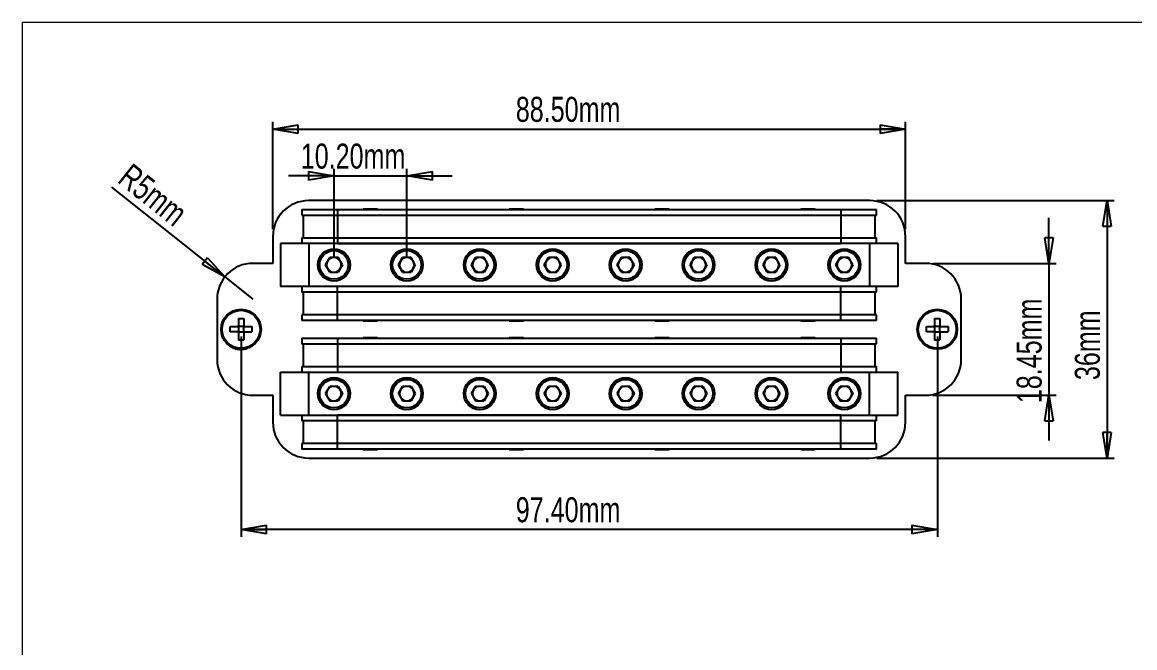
# Model space of a CAD drawing. Header units: millimetres. Extents: x 5 to 292, y 4 to 204.
# Drawn here: x 4.9 to 160.5, y 117 to 204.5 of the extents above; entities that cross this region are included whole.
import ezdxf

# ---------------------------------------------------------------- set-up
doc = ezdxf.new("R2010")
doc.units = ezdxf.units.MM
doc.layers.add('LAYER_1', color=179, linetype='Continuous')
doc.styles.add('SLDTEXTSTYLE0', font='TXT', dxfattribs={"width": 0.75})
doc.dimstyles.new('SLDDIMSTYLE0', dxfattribs={"dimtxt": 3.5, "dimasz": 3.556, "dimexe": 0, "dimexo": 0.0625, "dimgap": 0.875, "dimtad": 1, "dimrnd": 1e-09, "dimzin": 4, "dimdsep": 46, "dimtxsty": 'SLDTEXTSTYLE0', "dimblk1": 'CLOSED', "dimblk2": 'CLOSED', "dimsah": 1, "dimcen": 0.09, "dimadec": 0, "dimazin": 1, "dimtfac": 1, "dimtofl": 0, "dimtmove": 0, "dimatfit": 3, "dimldrblk": 'CLOSED', "dimfxl": 1, "dimfrac": 2, "dimtolj": 1, "dimtzin": 12, "dimarcsym": 0})
doc.dimstyles.new('SLDDIMSTYLE1', dxfattribs={"dimtxt": 3.5, "dimasz": 3.556, "dimexe": 0, "dimexo": 0.0625, "dimgap": 0.875, "dimtad": 1, "dimrnd": 1e-09, "dimzin": 12, "dimdsep": 46, "dimtxsty": 'SLDTEXTSTYLE0', "dimblk1": 'CLOSED', "dimblk2": 'CLOSED', "dimsah": 1, "dimcen": 0.09, "dimadec": 0, "dimazin": 3, "dimtfac": 1, "dimtmove": 0, "dimatfit": 0, "dimldrblk": 'CLOSED', "dimfxl": 1, "dimfrac": 2, "dimtolj": 1, "dimtzin": 12, "dimarcsym": 0})
doc.dimstyles.new('SLDDIMSTYLE2', dxfattribs={"dimtxt": 3.5, "dimasz": 3.556, "dimexe": 0, "dimexo": 0.0625, "dimgap": 0.875, "dimtad": 1, "dimrnd": 1e-09, "dimzin": 4, "dimdsep": 46, "dimtxsty": 'SLDTEXTSTYLE0', "dimblk1": 'CLOSED', "dimblk2": 'CLOSED', "dimsah": 1, "dimcen": 0.09, "dimadec": 0, "dimazin": 1, "dimtfac": 1, "dimtmove": 0, "dimatfit": 0, "dimldrblk": 'CLOSED', "dimfxl": 1, "dimfrac": 2, "dimtolj": 1, "dimtzin": 12, "dimarcsym": 0})
doc.dimstyles.new('SLDDIMSTYLE3', dxfattribs={"dimtxt": 3.5, "dimasz": 3.556, "dimexe": 0, "dimexo": 0.0625, "dimgap": 0.875, "dimtad": 1, "dimrnd": 1e-09, "dimzin": 12, "dimdsep": 46, "dimtxsty": 'SLDTEXTSTYLE0', "dimblk1": 'CLOSED', "dimblk2": 'CLOSED', "dimsah": 1, "dimcen": 0.09, "dimadec": 0, "dimazin": 3, "dimtfac": 1, "dimtofl": 0, "dimtmove": 0, "dimatfit": 3, "dimldrblk": 'CLOSED', "dimfxl": 1, "dimfrac": 2, "dimtolj": 1, "dimtzin": 12, "dimarcsym": 0})
doc.dimstyles.new('SLDDIMSTYLE4', dxfattribs={"dimtxt": 3.5, "dimasz": 3.556, "dimexe": 0, "dimexo": 0.0625, "dimgap": 0.875, "dimtad": 1, "dimrnd": 1e-09, "dimzin": 12, "dimdsep": 46, "dimtxsty": 'SLDTEXTSTYLE0', "dimblk1": 'CLOSED', "dimblk2": 'CLOSED', "dimsah": 1, "dimcen": 0, "dimadec": 0, "dimazin": 3, "dimtfac": 1, "dimtofl": 0, "dimtmove": 0, "dimatfit": 3, "dimldrblk": 'CLOSED', "dimfxl": 1, "dimfrac": 2, "dimtolj": 1, "dimtzin": 12, "dimarcsym": 0})

# ---------------------------------------------------------------- blocks, each defined once
blk = doc.blocks.new('_CLOSED')
at = {"color": 0, "linetype": 'ByBlock', "lineweight": -2}
for p, q in [((-1, 0.166667), (0, 0)), ((-1, 0.166667), (-1, -0.166667)), ((0, 0), (-1, -0.166667)), ((0, 0), (-1, 0))]:
    blk.add_line(p, q, dxfattribs=at)
blk = doc.blocks.new('_D_4')
at = {"layer": 'LAYER_1'}
for p, q in [((35.53, 160.53), (35.53, 132.53)), ((132.93, 160.53), (132.93, 132.53)), ((132.93, 133.53), (35.53, 133.53))]:
    blk.add_line(p, q, dxfattribs=at)
at = {"layer": 'LAYER_1', "xscale": 3.556, "yscale": 3.556, "rotation": 180}
blk.add_blockref('_CLOSED', (35.53, 133.53, 18.72), dxfattribs=at)
at = {"layer": 'LAYER_1', "xscale": 3.556, "yscale": 3.556}
blk.add_blockref('_CLOSED', (132.93, 133.53, 18.72), dxfattribs=at)
at = {"layer": 'LAYER_1', "insert": (73.96, 138.05), "char_height": 3.5, "attachment_point": 1, "style": 'SLDTEXTSTYLE0'}
blk.add_mtext('97.40mm', dxfattribs=at)
blk = doc.blocks.new('_D_5')
at = {"layer": 'LAYER_1'}
for p, q in [((39.98, 175.53), (39.98, 190.53)), ((128.48, 175.53), (128.48, 190.53)), ((39.98, 189.53), (128.48, 189.53))]:
    blk.add_line(p, q, dxfattribs=at)
at = {"layer": 'LAYER_1', "xscale": 3.556, "yscale": 3.556, "rotation": 180}
blk.add_blockref('_CLOSED', (39.98, 189.53, 18.72), dxfattribs=at)
at = {"layer": 'LAYER_1', "xscale": 3.556, "yscale": 3.556}
blk.add_blockref('_CLOSED', (128.48, 189.53, 18.72), dxfattribs=at)
at = {"layer": 'LAYER_1', "insert": (73.96, 194.05), "char_height": 3.5, "attachment_point": 1, "style": 'SLDTEXTSTYLE0'}
blk.add_mtext('88.50mm', dxfattribs=at)
blk = doc.blocks.new('_D_6')
at = {"layer": 'LAYER_1'}
for p, q in [((48.53, 171.53), (48.53, 183.99)), ((58.73, 171.53), (58.73, 183.99)), ((48.53, 182.99), (42.18, 182.99)), ((48.53, 182.99), (58.73, 182.99)), ((58.73, 182.99), (65.08, 182.99))]:
    blk.add_line(p, q, dxfattribs=at)
at = {"layer": 'LAYER_1', "xscale": 3.556, "yscale": 3.556}
blk.add_blockref('_CLOSED', (48.53, 182.99, 18.72), dxfattribs=at)
at = {"layer": 'LAYER_1', "xscale": 3.556, "yscale": 3.556, "rotation": 180}
blk.add_blockref('_CLOSED', (58.73, 182.99, 18.72), dxfattribs=at)
at = {"layer": 'LAYER_1', "insert": (43.88, 187.51), "char_height": 3.5, "attachment_point": 1, "style": 'SLDTEXTSTYLE0'}
blk.add_mtext('10.20mm', dxfattribs=at)
blk = doc.blocks.new('_D_7')
at = {"layer": 'LAYER_1'}
for p, q in [((124.48, 179.53), (157.67, 179.53)), ((156.67, 179.53), (156.67, 143.53)), ((124.48, 143.53), (157.67, 143.53))]:
    blk.add_line(p, q, dxfattribs=at)
at = {"layer": 'LAYER_1', "xscale": 3.556, "yscale": 3.556}
for p, rotation in [((156.67, 179.53, 18.72), 90), ((156.67, 143.53, 18.72), 270)]:
    blk.add_blockref('_CLOSED', p, dxfattribs=dict(at, rotation=rotation))
at = {"layer": 'LAYER_1', "insert": (152.16, 154.43), "char_height": 3.5, "attachment_point": 1, "rotation": 90, "style": 'SLDTEXTSTYLE0'}
blk.add_mtext('36mm', dxfattribs=at)
blk = doc.blocks.new('_D_8')
at = {"layer": 'LAYER_1'}
for p, q in [((148.54, 170.76), (148.54, 177.11)), ((132.28, 170.76), (149.54, 170.76)), ((148.54, 170.76), (148.54, 152.31)), ((132.28, 152.31), (149.54, 152.31)), ((148.54, 152.31), (148.54, 145.96))]:
    blk.add_line(p, q, dxfattribs=at)
at = {"layer": 'LAYER_1', "xscale": 3.556, "yscale": 3.556}
for p, rotation in [((148.54, 170.76, 18.72), 270), ((148.54, 152.31, 18.72), 90)]:
    blk.add_blockref('_CLOSED', p, dxfattribs=dict(at, rotation=rotation))
at = {"layer": 'LAYER_1', "insert": (144.02, 151.2), "char_height": 3.5, "attachment_point": 1, "rotation": 90, "style": 'SLDTEXTSTYLE0'}
blk.add_mtext('18.45mm', dxfattribs=at)
blk = doc.blocks.new('_D_9')
at = {"layer": 'LAYER_1'}
for q in [(17.46, 181.42), (37.18, 165.76)]:
    blk.add_line((33.26, 168.87), q, dxfattribs=at)
at = {"layer": 'LAYER_1', "xscale": 3.556, "yscale": 3.556, "rotation": 321.5337167423}
blk.add_blockref('_CLOSED', (33.26, 168.87, 18.72), dxfattribs=at)
at = {"layer": 'LAYER_1', "insert": (20.25, 184.93), "char_height": 3.5, "attachment_point": 1, "rotation": 321.5337, "style": 'SLDTEXTSTYLE0'}
blk.add_mtext('R5mm', dxfattribs=at)

msp = doc.modelspace()

# ---------------------------------------------------------------- linework, layer by layer
at = {"color": 7, "linetype": 'Continuous', "lineweight": 18}
for q in [(291.92, 204.48), (4.92, 4.48)]:
    msp.add_line((4.92, 204.48), q, dxfattribs=at)
at = {"color": 7, "linetype": 'Continuous', "lineweight": 25}
for p, q in [((123.475, 179.534), (44.975, 179.534)), ((44.025, 178.294), (44.025, 177.494)), ((44.025, 178.294), (49.025, 178.294)), ((44.025, 177.494), (49.025, 177.494)), ((44.225, 177.494), (44.225, 174.334)), ((49.025, 178.294), (49.025, 177.494)), ((49.025, 178.294), (119.425, 178.294)), ((49.025, 177.494), (119.425, 177.494)), ((49.025, 177.494), (49.025, 174.334)), ((52.625, 178.394), (52.625, 178.294)), ((52.625, 178.394), (54.625, 178.394)), ((54.625, 178.294), (54.625, 178.394)), ((73.025, 178.394), (73.025, 178.294)), ((73.025, 178.394), (75.025, 178.394)), ((75.025, 178.294), (75.025, 178.394)), ((93.425, 178.394), (93.425, 178.294)), ((93.425, 178.394), (95.425, 178.394)), ((95.425, 178.294), (95.425, 178.394)), ((113.825, 178.394), (113.825, 178.294)), ((113.825, 178.394), (115.825, 178.394)), ((115.825, 178.294), (115.825, 178.394)), ((119.425, 178.294), (119.425, 177.494)), ((119.425, 178.294), (124.425, 178.294)), ((119.425, 177.494), (124.425, 177.494)), ((119.425, 177.494), (119.425, 174.334)), ((124.225, 174.334), (124.225, 177.494)), ((124.425, 177.494), (124.425, 178.294)), ((39.975, 174.534), (39.975, 170.759)), ((44.025, 174.334), (44.025, 173.534)), ((44.025, 174.334), (49.025, 174.334)), ((49.025, 174.334), (49.025, 173.534)), ((49.025, 174.334), (119.425, 174.334)), ((119.425, 174.334), (119.425, 173.534)), ((119.425, 174.334), (124.425, 174.334)), ((124.425, 173.534), (124.425, 174.334)), ((128.475, 170.759), (128.475, 174.534)), ((41.025, 173.534), (41.025, 167.534)), ((45.025, 173.534), (41.025, 173.534)), ((45.025, 173.534), (45.025, 167.534)), ((123.425, 173.534), (45.025, 173.534)), ((49.025, 173.534), (119.425, 173.534)), ((127.425, 173.534), (123.425, 173.534)), ((123.425, 173.534), (123.425, 167.534)), ((127.425, 173.534), (127.425, 167.534)), ((47.344, 170.534), (47.935, 171.557)), ((49.115, 171.557), (47.935, 171.557)), ((49.706, 170.534), (49.115, 171.557)), ((57.544, 170.534), (58.135, 171.557)), ((59.315, 171.557), (58.135, 171.557)), ((59.906, 170.534), (59.315, 171.557)), ((67.744, 170.534), (68.335, 171.557)), ((69.515, 171.557), (68.335, 171.557)), ((70.106, 170.534), (69.515, 171.557)), ((77.944, 170.534), (78.535, 171.557)), ((79.715, 171.557), (78.535, 171.557)), ((80.306, 170.534), (79.715, 171.557)), ((88.144, 170.534), (88.735, 171.557)), ((89.915, 171.557), (88.735, 171.557)), ((90.506, 170.534), (89.915, 171.557)), ((98.344, 170.534), (98.935, 171.557)), ((100.115, 171.557), (98.935, 171.557)), ((100.706, 170.534), (100.115, 171.557)), ((108.544, 170.534), (109.135, 171.557)), ((110.315, 171.557), (109.135, 171.557)), ((110.906, 170.534), (110.315, 171.557)), ((118.744, 170.534), (119.335, 171.557)), ((120.515, 171.557), (119.335, 171.557)), ((121.106, 170.534), (120.515, 171.557)), ((39.975, 170.759), (37.175, 170.759)), ((47.935, 169.512), (47.344, 170.534)), ((49.706, 170.534), (49.115, 169.512)), ((58.135, 169.512), (57.544, 170.534)), ((59.906, 170.534), (59.315, 169.512)), ((68.335, 169.512), (67.744, 170.534)), ((70.106, 170.534), (69.515, 169.512)), ((78.535, 169.512), (77.944, 170.534)), ((80.306, 170.534), (79.715, 169.512)), ((88.735, 169.512), (88.144, 170.534)), ((90.506, 170.534), (89.915, 169.512)), ((98.935, 169.512), (98.344, 170.534)), ((100.706, 170.534), (100.115, 169.512)), ((109.135, 169.512), (108.544, 170.534)), ((110.906, 170.534), (110.315, 169.512)), ((119.335, 169.512), (118.744, 170.534)), ((121.106, 170.534), (120.515, 169.512)), ((131.275, 170.759), (128.475, 170.759)), ((47.935, 169.512), (49.115, 169.512)), ((58.135, 169.512), (59.315, 169.512)), ((68.335, 169.512), (69.515, 169.512)), ((78.535, 169.512), (79.715, 169.512)), ((88.735, 169.512), (89.915, 169.512)), ((98.935, 169.512), (100.115, 169.512)), ((109.135, 169.512), (110.315, 169.512)), ((119.335, 169.512), (120.515, 169.512)), ((45.025, 167.534), (41.025, 167.534)), ((44.025, 167.534), (44.025, 166.734)), ((49.025, 166.734), (44.025, 166.734)), ((44.225, 166.734), (44.225, 163.574)), ((123.425, 167.534), (45.025, 167.534)), ((49.025, 166.734), (49.025, 167.534)), ((119.425, 167.534), (49.025, 167.534)), ((119.425, 166.734), (49.025, 166.734)), ((49.025, 163.574), (49.025, 166.734)), ((119.425, 166.734), (119.425, 167.534)), ((124.425, 166.734), (119.425, 166.734)), ((119.425, 163.574), (119.425, 166.734)), ((127.425, 167.534), (123.425, 167.534)), ((124.225, 163.574), (124.225, 166.734)), ((124.425, 166.734), (124.425, 167.534)), ((32.175, 165.759), (32.175, 157.309)), ((136.275, 157.309), (136.275, 165.759)), ((44.025, 163.574), (44.025, 162.774)), ((49.025, 163.574), (44.025, 163.574)), ((49.025, 162.774), (49.025, 163.574)), ((119.425, 163.574), (49.025, 163.574)), ((119.425, 162.774), (119.425, 163.574)), ((124.425, 163.574), (119.425, 163.574)), ((124.425, 162.774), (124.425, 163.574)), ((34.025, 161.909), (35.15, 161.909)), ((34.025, 161.159), (34.025, 161.909)), ((35.15, 163.034), (35.9, 163.034)), ((35.15, 163.034), (35.15, 161.909)), ((35.9, 161.909), (35.15, 161.909)), ((35.15, 161.909), (35.15, 161.159)), ((35.9, 163.034), (35.9, 161.909)), ((35.9, 161.909), (37.025, 161.909)), ((35.9, 161.159), (35.9, 161.909)), ((37.025, 161.909), (37.025, 161.159)), ((49.025, 162.774), (44.025, 162.774)), ((119.425, 162.774), (49.025, 162.774)), ((52.625, 162.774), (52.625, 162.674)), ((54.625, 162.674), (52.625, 162.674)), ((54.625, 162.674), (54.625, 162.774)), ((73.025, 162.774), (73.025, 162.674)), ((75.025, 162.674), (73.025, 162.674)), ((75.025, 162.674), (75.025, 162.774)), ((93.425, 162.774), (93.425, 162.674)), ((95.425, 162.674), (93.425, 162.674)), ((95.425, 162.674), (95.425, 162.774)), ((113.825, 162.774), (113.825, 162.674)), ((115.825, 162.674), (113.825, 162.674)), ((115.825, 162.674), (115.825, 162.774)), ((124.425, 162.774), (119.425, 162.774)), ((131.425, 161.909), (132.55, 161.909)), ((131.425, 161.159), (131.425, 161.909)), ((132.55, 163.034), (133.3, 163.034)), ((132.55, 163.034), (132.55, 161.909)), ((133.3, 161.909), (132.55, 161.909)), ((132.55, 161.909), (132.55, 161.159)), ((133.3, 163.034), (133.3, 161.909)), ((133.3, 161.909), (134.425, 161.909)), ((133.3, 161.159), (133.3, 161.909)), ((134.425, 161.909), (134.425, 161.159)), ((35.15, 161.159), (34.025, 161.159)), ((35.15, 161.159), (35.15, 160.034)), ((35.15, 161.159), (35.9, 161.159)), ((35.9, 161.159), (35.9, 160.034)), ((35.9, 161.159), (37.025, 161.159)), ((44.025, 160.294), (44.025, 159.494)), ((44.025, 160.294), (49.025, 160.294)), ((49.025, 160.294), (49.025, 159.494)), ((49.025, 160.294), (119.425, 160.294)), ((52.625, 160.394), (52.625, 160.294)), ((52.625, 160.394), (54.625, 160.394)), ((54.625, 160.294), (54.625, 160.394)), ((73.025, 160.394), (73.025, 160.294)), ((73.025, 160.394), (75.025, 160.394)), ((75.025, 160.294), (75.025, 160.394)), ((93.425, 160.394), (93.425, 160.294)), ((93.425, 160.394), (95.425, 160.394)), ((95.425, 160.294), (95.425, 160.394)), ((113.825, 160.394), (113.825, 160.294)), ((113.825, 160.394), (115.825, 160.394)), ((115.825, 160.294), (115.825, 160.394)), ((119.425, 160.294), (119.425, 159.494)), ((119.425, 160.294), (124.425, 160.294)), ((124.425, 159.494), (124.425, 160.294)), ((132.55, 161.159), (131.425, 161.159)), ((132.55, 161.159), (132.55, 160.034)), ((132.55, 161.159), (133.3, 161.159)), ((133.3, 161.159), (133.3, 160.034)), ((133.3, 161.159), (134.425, 161.159)), ((35.9, 160.034), (35.15, 160.034)), ((36.173, 158.81), (36.174, 158.809)), ((36.174, 158.809), (36.416, 158.893)), ((44.025, 159.494), (49.025, 159.494)), ((44.225, 159.494), (44.225, 156.334)), ((49.025, 159.494), (119.425, 159.494)), ((49.025, 159.494), (49.025, 156.334)), ((119.425, 159.494), (124.425, 159.494)), ((119.425, 159.494), (119.425, 156.334)), ((124.225, 156.334), (124.225, 159.494)), ((133.3, 160.034), (132.55, 160.034)), ((44.025, 156.334), (44.025, 155.534)), ((44.025, 156.334), (49.025, 156.334)), ((49.025, 156.334), (49.025, 155.534)), ((49.025, 156.334), (119.425, 156.334)), ((119.425, 156.334), (119.425, 155.534)), ((119.425, 156.334), (124.425, 156.334)), ((124.425, 155.534), (124.425, 156.334)), ((41.025, 149.534), (41.025, 155.534)), ((41.025, 155.534), (45.025, 155.534)), ((45.025, 149.534), (45.025, 155.534)), ((45.025, 155.534), (123.425, 155.534)), ((49.025, 155.534), (119.425, 155.534)), ((123.425, 149.534), (123.425, 155.534)), ((123.425, 155.534), (127.425, 155.534)), ((127.425, 149.534), (127.425, 155.534)), ((47.344, 152.534), (47.935, 153.557)), ((47.344, 152.534), (47.935, 151.512)), ((49.115, 153.557), (47.935, 153.557)), ((49.115, 153.557), (49.706, 152.534)), ((49.706, 152.534), (49.115, 151.512)), ((57.544, 152.534), (58.135, 153.557)), ((57.544, 152.534), (58.135, 151.512)), ((59.315, 153.557), (58.135, 153.557)), ((59.315, 153.557), (59.906, 152.534)), ((59.906, 152.534), (59.315, 151.512)), ((67.744, 152.534), (68.335, 153.557)), ((67.744, 152.534), (68.335, 151.512)), ((69.515, 153.557), (68.335, 153.557)), ((69.515, 153.557), (70.106, 152.534)), ((70.106, 152.534), (69.515, 151.512)), ((77.944, 152.534), (78.535, 153.557)), ((77.944, 152.534), (78.535, 151.512)), ((79.715, 153.557), (78.535, 153.557)), ((79.715, 153.557), (80.306, 152.534)), ((80.306, 152.534), (79.715, 151.512)), ((88.144, 152.534), (88.735, 153.557)), ((88.144, 152.534), (88.735, 151.512)), ((89.915, 153.557), (88.735, 153.557)), ((89.915, 153.557), (90.506, 152.534)), ((90.506, 152.534), (89.915, 151.512)), ((98.344, 152.534), (98.935, 153.557)), ((98.344, 152.534), (98.935, 151.512)), ((100.115, 153.557), (98.935, 153.557)), ((100.115, 153.557), (100.706, 152.534)), ((100.706, 152.534), (100.115, 151.512)), ((108.544, 152.534), (109.135, 153.557)), ((108.544, 152.534), (109.135, 151.512)), ((110.315, 153.557), (109.135, 153.557)), ((110.315, 153.557), (110.906, 152.534)), ((110.906, 152.534), (110.315, 151.512)), ((118.744, 152.534), (119.335, 153.557)), ((118.744, 152.534), (119.335, 151.512)), ((120.515, 153.557), (119.335, 153.557)), ((120.515, 153.557), (121.106, 152.534)), ((121.106, 152.534), (120.515, 151.512)), ((37.175, 152.309), (39.975, 152.309)), ((39.975, 152.309), (39.975, 148.534)), ((47.935, 151.512), (49.115, 151.512)), ((58.135, 151.512), (59.315, 151.512)), ((68.335, 151.512), (69.515, 151.512)), ((78.535, 151.512), (79.715, 151.512)), ((88.735, 151.512), (89.915, 151.512)), ((98.935, 151.512), (100.115, 151.512)), ((109.135, 151.512), (110.315, 151.512)), ((119.335, 151.512), (120.515, 151.512)), ((128.475, 152.309), (131.275, 152.309)), ((128.475, 148.534), (128.475, 152.309)), ((41.025, 149.534), (45.025, 149.534)), ((44.025, 149.534), (44.025, 148.734)), ((45.025, 149.534), (123.425, 149.534)), ((49.025, 148.734), (49.025, 149.534)), ((119.425, 149.534), (49.025, 149.534)), ((119.425, 148.734), (119.425, 149.534)), ((123.425, 149.534), (127.425, 149.534)), ((124.425, 148.734), (124.425, 149.534)), ((49.025, 148.734), (44.025, 148.734)), ((44.225, 148.734), (44.225, 145.574)), ((119.425, 148.734), (49.025, 148.734)), ((49.025, 145.574), (49.025, 148.734)), ((124.425, 148.734), (119.425, 148.734)), ((119.425, 145.574), (119.425, 148.734)), ((124.225, 145.574), (124.225, 148.734)), ((44.025, 145.574), (44.025, 144.774)), ((49.025, 145.574), (44.025, 145.574)), ((49.025, 144.774), (44.025, 144.774)), ((49.025, 144.774), (49.025, 145.574)), ((119.425, 145.574), (49.025, 145.574)), ((119.425, 144.774), (49.025, 144.774)), ((52.625, 144.774), (52.625, 144.674)), ((54.625, 144.674), (54.625, 144.774)), ((73.025, 144.774), (73.025, 144.674)), ((75.025, 144.674), (75.025, 144.774)), ((93.425, 144.774), (93.425, 144.674)), ((95.425, 144.674), (95.425, 144.774)), ((113.825, 144.774), (113.825, 144.674)), ((115.825, 144.674), (115.825, 144.774)), ((119.425, 144.774), (119.425, 145.574)), ((124.425, 145.574), (119.425, 145.574)), ((124.425, 144.774), (119.425, 144.774)), ((124.425, 144.774), (124.425, 145.574)), ((44.975, 143.534), (123.475, 143.534)), ((54.625, 144.674), (52.625, 144.674)), ((75.025, 144.674), (73.025, 144.674)), ((95.425, 144.674), (93.425, 144.674)), ((115.825, 144.674), (113.825, 144.674))]:
    msp.add_line(p, q, dxfattribs=at)
for centre, radius in [((48.525, 170.534), 2.25), ((58.725, 170.534), 2.25), ((68.925, 170.534), 2.25), ((79.125, 170.534), 2.25), ((89.325, 170.534), 2.25), ((99.525, 170.534), 2.25), ((109.725, 170.534), 2.25), ((119.925, 170.534), 2.25), ((48.525, 170.534), 2), ((58.725, 170.534), 2), ((68.925, 170.534), 2), ((79.125, 170.534), 2), ((89.325, 170.534), 2), ((99.525, 170.534), 2), ((109.725, 170.534), 2), ((119.925, 170.534), 2), ((35.525, 161.534), 2.8), ((35.525, 161.534), 2.657), ((132.925, 161.534), 2.8), ((132.925, 161.534), 2.657), ((48.525, 152.534), 2.25), ((48.525, 152.534), 2), ((58.725, 152.534), 2.25), ((58.725, 152.534), 2), ((68.925, 152.534), 2.25), ((68.925, 152.534), 2), ((79.125, 152.534), 2.25), ((79.125, 152.534), 2), ((89.325, 152.534), 2.25), ((89.325, 152.534), 2), ((99.525, 152.534), 2.25), ((99.525, 152.534), 2), ((109.725, 152.534), 2.25), ((109.725, 152.534), 2), ((119.925, 152.534), 2.25), ((119.925, 152.534), 2)]:
    msp.add_circle(centre, radius, dxfattribs=at)
for centre, radius, start, end in [((44.975, 174.534), 5, 90, 180), ((123.475, 174.534), 5, 0, 90), ((48.525, 170.534), 1.023, 90, 150), ((48.525, 170.534), 1.023, 30, 90), ((58.725, 170.534), 1.023, 90, 150), ((58.725, 170.534), 1.023, 30, 90), ((68.925, 170.534), 1.023, 90, 150), ((68.925, 170.534), 1.022, 30, 90), ((79.125, 170.534), 1.023, 90, 150), ((79.125, 170.534), 1.023, 30, 90), ((89.325, 170.534), 1.023, 90, 150), ((89.325, 170.534), 1.023, 30, 90), ((99.525, 170.534), 1.023, 90, 150), ((99.525, 170.534), 1.022, 30, 90), ((109.725, 170.534), 1.023, 90, 150), ((109.725, 170.534), 1.023, 30, 90), ((119.925, 170.534), 1.022, 90, 150), ((119.925, 170.534), 1.022, 30, 90), ((37.175, 165.759), 5, 90, 180), ((48.525, 170.534), 1.023, 150, 210), ((48.525, 170.534), 1.023, 210, 270), ((48.525, 170.534), 1.022, 270, 330), ((48.525, 170.534), 1.023, 330, 30), ((58.725, 170.534), 1.023, 150, 210), ((58.725, 170.534), 1.022, 210, 270), ((58.725, 170.534), 1.022, 270, 330), ((58.725, 170.534), 1.023, 330, 30), ((68.925, 170.534), 1.023, 150, 210), ((68.925, 170.534), 1.023, 210, 270), ((68.925, 170.534), 1.023, 270, 330), ((68.925, 170.534), 1.023, 330, 30), ((79.125, 170.534), 1.023, 150, 210), ((79.125, 170.534), 1.023, 210, 270), ((79.125, 170.534), 1.022, 270, 330), ((79.125, 170.534), 1.023, 330, 30), ((89.325, 170.534), 1.023, 150, 210), ((89.325, 170.534), 1.023, 210, 270), ((89.325, 170.534), 1.023, 270, 330), ((89.325, 170.534), 1.022, 330, 30), ((99.525, 170.534), 1.023, 150, 210), ((99.525, 170.534), 1.023, 210, 270), ((99.525, 170.534), 1.023, 270, 330), ((99.525, 170.534), 1.023, 330, 30), ((109.725, 170.534), 1.023, 150, 210), ((109.725, 170.534), 1.022, 210, 270), ((109.725, 170.534), 1.022, 270, 330), ((109.725, 170.534), 1.023, 330, 30), ((119.925, 170.534), 1.023, 150, 210), ((119.925, 170.534), 1.023, 210, 270), ((119.925, 170.534), 1.023, 270, 330), ((119.925, 170.534), 1.022, 330, 30), ((131.275, 165.759), 5, 0, 90), ((37.175, 157.309), 5, 180, 270), ((131.275, 157.309), 5, 270, 0), ((48.525, 152.534), 1.023, 150, 210), ((48.525, 152.534), 1.023, 90, 150), ((48.525, 152.534), 1.023, 30, 90), ((48.525, 152.534), 1.023, 330, 30), ((58.725, 152.534), 1.023, 150, 210), ((58.725, 152.534), 1.023, 90, 150), ((58.725, 152.534), 1.023, 30, 90), ((58.725, 152.534), 1.023, 330, 30), ((68.925, 152.534), 1.023, 150, 210), ((68.925, 152.534), 1.023, 90, 150), ((68.925, 152.534), 1.023, 30, 90), ((68.925, 152.534), 1.023, 330, 30), ((79.125, 152.534), 1.023, 150, 210), ((79.125, 152.534), 1.022, 90, 150), ((79.125, 152.534), 1.023, 30, 90), ((79.125, 152.534), 1.023, 330, 30), ((89.325, 152.534), 1.023, 150, 210), ((89.325, 152.534), 1.022, 90, 150), ((89.325, 152.534), 1.023, 30, 90), ((89.325, 152.534), 1.023, 330, 30), ((99.525, 152.534), 1.023, 150, 210), ((99.525, 152.534), 1.022, 90, 150), ((99.525, 152.534), 1.022, 30, 90), ((99.525, 152.534), 1.023, 330, 30), ((109.725, 152.534), 1.022, 150, 210), ((109.725, 152.534), 1.023, 90, 150), ((109.725, 152.534), 1.023, 30, 90), ((109.725, 152.534), 1.023, 330, 30), ((119.925, 152.534), 1.023, 150, 210), ((119.925, 152.534), 1.023, 90, 150), ((119.925, 152.534), 1.023, 30, 90), ((119.925, 152.534), 1.022, 330, 30), ((48.525, 152.534), 1.023, 210, 270), ((48.525, 152.534), 1.023, 270, 330), ((58.725, 152.534), 1.022, 210, 270), ((58.725, 152.534), 1.023, 270, 330), ((68.925, 152.534), 1.023, 210, 270), ((68.925, 152.534), 1.023, 270, 330), ((79.125, 152.534), 1.023, 210, 270), ((79.125, 152.534), 1.023, 270, 330), ((89.325, 152.534), 1.023, 210, 270), ((89.325, 152.534), 1.023, 270, 330), ((99.525, 152.534), 1.023, 210, 270), ((99.525, 152.534), 1.023, 270, 330), ((109.725, 152.534), 1.022, 210, 270), ((109.725, 152.534), 1.023, 270, 330), ((119.925, 152.534), 1.023, 210, 270), ((119.925, 152.534), 1.023, 270, 330), ((44.975, 148.534), 5, 180, 270), ((123.475, 148.534), 5, 270, 0)]:
    msp.add_arc(centre, radius, start, end, dxfattribs=at)
for points, knots in [([(33.863, 159.288), (33.909, 159.254), (34.059, 159.139), (34.337, 158.988), (34.712, 158.84), (35.142, 158.743), (35.644, 158.711), (35.992, 158.775), (36.174, 158.809)], [0, 0, 0, 0, 0.0706326, 0.2326943, 0.3861327, 0.5668406, 0.7728543, 1, 1, 1, 1]), ([(134.841, 159.521), (134.965, 159.64), (135.106, 159.776), (135.205, 159.944), (135.218, 159.965)], [0, 0, 0, 0, 0.874201, 1, 1, 1, 1])]:
    msp.add_open_spline(points, degree=3, knots=knots, dxfattribs=at)

# ---------------------------------------------------------------- dimensions: what is measured, and where the dimension line sits
at = {"layer": 'LAYER_1'}
for base, p1, p2, dimstyle, picture, middle in [((128.475, 189.534), (39.975, 174.534), (128.475, 174.534), 'SLDDIMSTYLE0', '_D_5', (84.152, 189.534)), ((58.725, 182.995), (48.525, 170.534), (58.725, 170.534), 'SLDDIMSTYLE2', '_D_6', (54.077, 182.995)), ((35.525, 133.534), (132.925, 161.534), (35.525, 161.534), 'SLDDIMSTYLE0', '_D_4', (84.152, 133.534))]:
    dim = msp.add_linear_dim(base=base, p1=p1, p2=p2, dimstyle=dimstyle, dxfattribs=at)
    dim.commit()
    dim.dimension.update_dxf_attribs({"geometry": picture, "text_midpoint": middle, "dimtype": 160})
dim = msp.add_radius_dim(center=(37.175, 165.759), mpoint=(33.26, 168.869), dimstyle='SLDDIMSTYLE4', dxfattribs=at)
dim.commit()
dim.dimension.update_dxf_attribs({"geometry": '_D_9', "text_midpoint": (22.845, 177.144), "dimtype": 164})
for base, p1, p2, dimstyle, picture, middle in [((156.674, 143.534), (123.475, 179.534), (123.475, 143.534), 'SLDDIMSTYLE3', '_D_7', (156.674, 161.39)), ((148.537, 152.309), (131.275, 170.759), (131.275, 152.309), 'SLDDIMSTYLE1', '_D_8', (148.537, 161.39))]:
    dim = msp.add_linear_dim(base=base, p1=p1, p2=p2, angle=90, dimstyle=dimstyle, dxfattribs=at)
    dim.commit()
    dim.dimension.update_dxf_attribs({"geometry": picture, "text_midpoint": middle, "dimtype": 160})

doc.saveas('drawing.dxf')
